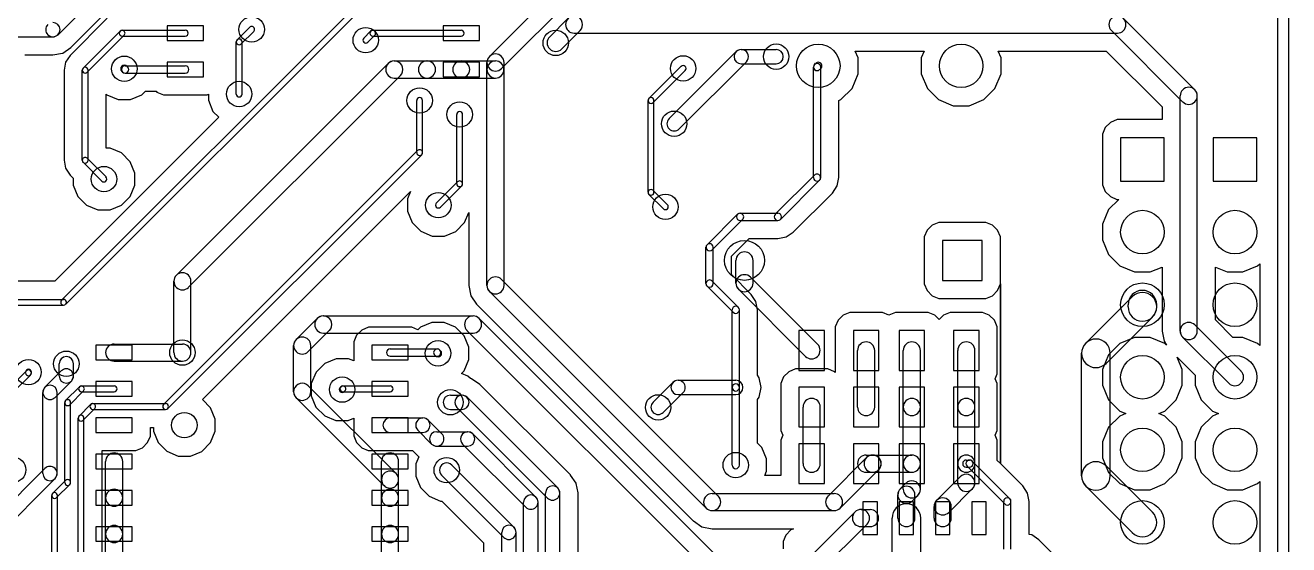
# Model space of a CAD drawing. Extents: x 34571 to 78815, y 19603 to 63847.
# Drawn here: x 61416 to 78815, y 41912 to 49070 of the extents above; entities that cross this region are included whole.
import ezdxf

# ---------------------------------------------------------------- set-up
doc = ezdxf.new("R2010")
doc.units = 0
doc.layers.add('BLACK', color=1, linetype='CONTINUOUS')

msp = doc.modelspace()

# ---------------------------------------------------------------- linework, layer by layer
at = {"layer": 'BLACK'}
for p, q in [((78665, 31096), (78665, 52356)), ((78815, 31096), (78815, 52356)), ((67808, 48640), (69999, 50831)), ((67975, 48473), (70166, 50664)), ((62975, 50047), (61867, 48939)), ((61916, 45282), (66393, 49759)), ((61973, 45225), (66450, 49702)), ((62044, 48762), (62655, 49374)), ((62044, 48762), (62655, 49374)), ((62545, 49165), (62035, 48655)), ((62545, 49165), (62035, 48655)), ((68638, 48911), (68889, 49162)), ((76540, 49162), (77521, 48181)), ((61158, 48910), (61796, 48910)), ((62212, 48479), (62721, 48988)), ((62269, 48422), (62778, 48931)), ((62750, 49000), (63620, 49000)), ((62750, 48920), (63620, 48920)), ((63870, 49060), (63370, 49060)), ((63370, 49060), (63370, 48860)), ((63870, 48860), (63870, 49060)), ((64334, 48869), (64505, 49040)), ((64391, 48812), (64562, 48983)), ((66172, 48988), (66077, 48893)), ((66229, 48931), (66134, 48836)), ((66201, 49000), (67419, 49000)), ((66201, 48920), (67419, 48920)), ((67670, 49060), (67170, 49060)), ((67170, 49060), (67170, 48860)), ((67670, 48860), (67670, 49060)), ((68805, 48744), (69056, 48995)), ((68974, 48961), (76456, 48961)), ((76373, 48995), (77354, 48014)), ((61931, 48687), (62044, 48762)), ((61931, 48687), (62044, 48762)), ((63370, 48860), (63870, 48860)), ((64322, 48122), (64322, 48840)), ((64402, 48122), (64402, 48840)), ((67170, 48860), (67670, 48860)), ((71276, 48736), (71756, 48736)), ((61410, 48660), (61797, 48660)), ((61410, 48660), (61797, 48660)), ((61797, 48660), (61930, 48687)), ((61797, 48660), (61930, 48687)), ((61930, 48687), (61931, 48687)), ((61930, 48687), (61931, 48687)), ((61972, 48561), (61950, 48450)), ((61972, 48561), (61950, 48450)), ((62035, 48655), (61972, 48561)), ((62035, 48655), (61972, 48561)), ((63870, 48560), (63370, 48560)), ((63370, 48560), (63370, 48360)), ((63870, 48360), (63870, 48560)), ((66498, 48578), (66948, 48578)), ((66949, 48578), (67419, 48578)), ((67670, 48560), (67170, 48560)), ((67170, 48560), (67170, 48360)), ((67420, 48578), (67890, 48578)), ((67670, 48360), (67670, 48560)), ((67773, 48460), (67773, 48556)), ((68009, 48460), (68009, 48556)), ((70282, 47783), (71206, 48707)), ((70422, 47643), (71346, 48567)), ((72285, 48530), (72300, 48545)), ((72885, 48619), (72846, 48711)), ((72846, 48711), (73793, 48711)), ((72885, 48619), (72846, 48711)), ((72846, 48711), (73793, 48711)), ((72885, 48401), (72885, 48619)), ((72885, 48401), (72885, 48619)), ((73793, 48711), (73755, 48619)), ((73793, 48711), (73755, 48619)), ((73755, 48619), (73755, 48401)), ((73755, 48619), (73755, 48401)), ((74853, 48619), (74814, 48711)), ((74814, 48711), (76303, 48711)), ((74853, 48619), (74814, 48711)), ((74814, 48711), (76303, 48711)), ((74853, 48401), (74853, 48619)), ((74853, 48401), (74853, 48619)), ((76303, 48711), (77070, 47945)), ((76303, 48711), (77070, 47945)), ((61950, 48450), (61950, 47210)), ((61950, 48450), (61950, 47210)), ((62200, 47210), (62200, 48450)), ((62280, 47210), (62280, 48450)), ((62745, 48435), (62755, 48425)), ((62790, 48510), (63620, 48510)), ((62790, 48410), (63620, 48410)), ((62815, 48505), (62825, 48495)), ((63497, 45626), (66414, 48543)), ((63664, 45459), (66581, 48376)), ((67773, 45486), (67773, 48460)), ((68009, 45486), (68009, 48460)), ((70447, 48504), (70004, 48061)), ((70504, 48447), (70061, 48004)), ((71276, 48538), (71756, 48538)), ((72270, 46970), (72270, 48494)), ((72356, 48459), (72371, 48474)), ((72370, 46970), (72370, 48494)), ((72801, 48199), (72885, 48401)), ((72801, 48199), (72885, 48401)), ((73755, 48401), (73839, 48199)), ((73755, 48401), (73839, 48199)), ((74769, 48199), (74853, 48401)), ((74769, 48199), (74853, 48401)), ((63370, 48360), (63870, 48360)), ((66498, 48342), (66948, 48342)), ((66949, 48342), (67419, 48342)), ((67170, 48360), (67670, 48360)), ((67420, 48342), (67890, 48342)), ((72647, 48045), (72801, 48199)), ((72647, 48045), (72801, 48199)), ((73839, 48199), (73993, 48045)), ((73839, 48199), (73993, 48045)), ((74615, 48045), (74769, 48199)), ((74615, 48045), (74769, 48199)), ((62530, 47375), (62530, 48119)), ((62530, 48119), (62539, 48110)), ((62530, 47375), (62530, 48119)), ((62530, 48119), (62539, 48110)), ((62539, 48110), (62695, 48045)), ((62539, 48110), (62695, 48045)), ((62695, 48045), (62864, 48045)), ((62695, 48045), (62864, 48045)), ((62864, 48045), (63020, 48109)), ((62864, 48045), (63020, 48109)), ((63020, 48109), (63071, 48160)), ((63020, 48109), (63071, 48160)), ((63071, 48160), (63218, 48160)), ((63071, 48160), (63218, 48160)), ((63218, 48160), (63229, 48149)), ((63218, 48160), (63229, 48149)), ((63229, 48149), (63320, 48111)), ((63229, 48149), (63320, 48111)), ((63320, 48111), (63419, 48111)), ((63320, 48111), (63419, 48111)), ((63419, 48111), (63919, 48111)), ((63419, 48111), (63919, 48111)), ((63919, 48111), (63937, 48119)), ((63919, 48111), (63937, 48119)), ((63937, 48119), (63937, 48038)), ((63937, 48119), (63937, 48038)), ((63937, 48038), (64001, 47882)), ((63937, 48038), (64001, 47882)), ((66807, 47315), (66807, 48033)), ((66887, 47315), (66887, 48033)), ((69993, 46768), (69993, 48032)), ((70073, 46768), (70073, 48032)), ((72620, 48034), (72647, 48045)), ((72620, 48034), (72647, 48045)), ((72620, 46970), (72620, 48034)), ((72620, 46970), (72620, 48034)), ((73993, 48045), (74195, 47961)), ((73993, 48045), (74195, 47961)), ((74413, 47961), (74615, 48045)), ((74413, 47961), (74615, 48045)), ((77320, 44857), (77320, 48097)), ((77556, 44857), (77556, 48097)), ((64001, 47882), (64082, 47801)), ((64001, 47882), (64082, 47801)), ((74195, 47961), (74413, 47961)), ((74195, 47961), (74413, 47961)), ((77070, 47945), (77070, 47769)), ((77070, 47945), (77070, 47769)), ((64082, 47801), (61824, 45543)), ((64082, 47801), (61824, 45543)), ((67358, 46886), (67358, 47840)), ((67438, 46886), (67438, 47840)), ((76359, 47731), (76289, 47661)), ((76359, 47731), (76289, 47661)), ((76451, 47769), (76359, 47731)), ((76451, 47769), (76359, 47731)), ((77051, 47769), (76451, 47769)), ((77051, 47769), (76451, 47769)), ((77070, 47769), (77051, 47769)), ((77070, 47769), (77051, 47769)), ((76289, 47661), (76251, 47570)), ((76289, 47661), (76251, 47570)), ((76251, 47570), (76251, 47471)), ((76251, 47570), (76251, 47471)), ((77100, 47520), (76500, 47520)), ((76500, 47520), (76500, 46920)), ((77100, 46920), (77100, 47520)), ((78375, 47520), (77775, 47520)), ((77775, 47520), (77775, 46920)), ((78375, 46920), (78375, 47520)), ((62585, 47375), (62530, 47375)), ((62585, 47375), (62530, 47375)), ((62741, 47310), (62585, 47375)), ((62741, 47310), (62585, 47375)), ((63321, 43846), (66818, 47343)), ((76251, 47471), (76251, 46871)), ((76251, 47471), (76251, 46871)), ((61950, 47210), (61972, 47099)), ((61950, 47210), (61972, 47099)), ((62471, 46922), (62212, 47181)), ((62528, 46979), (62269, 47238)), ((62861, 47190), (62741, 47310)), ((62861, 47190), (62741, 47310)), ((62925, 47034), (62861, 47190)), ((62925, 47034), (62861, 47190)), ((63378, 43789), (66875, 47286)), ((61972, 47099), (62035, 47005)), ((61972, 47099), (62035, 47005)), ((62035, 47005), (62075, 46965)), ((62035, 47005), (62075, 46965)), ((62925, 46865), (62925, 47034)), ((62925, 46865), (62925, 47034)), ((71745, 46466), (72284, 47005)), ((62075, 46965), (62075, 46866)), ((62075, 46965), (62075, 46866)), ((62075, 46866), (62139, 46710)), ((62075, 46866), (62139, 46710)), ((62860, 46709), (62925, 46865)), ((62860, 46709), (62925, 46865)), ((67076, 46620), (67369, 46913)), ((67133, 46563), (67426, 46856)), ((71816, 46395), (72355, 46934)), ((72532, 46758), (72597, 46855)), ((72532, 46758), (72597, 46855)), ((72597, 46855), (72619, 46970)), ((72597, 46855), (72619, 46970)), ((72619, 46970), (72620, 46970)), ((72619, 46970), (72620, 46970)), ((76251, 46871), (76289, 46779)), ((76251, 46871), (76289, 46779)), ((76500, 46920), (77100, 46920)), ((77775, 46920), (78375, 46920)), ((62139, 46710), (62259, 46590)), ((62139, 46710), (62259, 46590)), ((62740, 46589), (62860, 46709)), ((62740, 46589), (62860, 46709)), ((63855, 43913), (66722, 46781)), ((63855, 43913), (66722, 46781)), ((66722, 46781), (66679, 46676)), ((66722, 46781), (66679, 46676)), ((66679, 46676), (66679, 46507)), ((66679, 46676), (66679, 46507)), ((70005, 46739), (70203, 46541)), ((70061, 46795), (70259, 46597)), ((71992, 46218), (72532, 46757)), ((71992, 46218), (72532, 46757)), ((72532, 46757), (72532, 46758)), ((72532, 46757), (72532, 46758)), ((76289, 46779), (76359, 46709)), ((76289, 46779), (76359, 46709)), ((76475, 46671), (76335, 46531)), ((76475, 46671), (76335, 46531)), ((76359, 46709), (76450, 46671)), ((76359, 46709), (76450, 46671)), ((76450, 46671), (76475, 46671)), ((76450, 46671), (76475, 46671)), ((62259, 46590), (62415, 46525)), ((62259, 46590), (62415, 46525)), ((62415, 46525), (62584, 46525)), ((62415, 46525), (62584, 46525)), ((62584, 46525), (62740, 46589)), ((62584, 46525), (62740, 46589)), ((66679, 46507), (66743, 46351)), ((66679, 46507), (66743, 46351)), ((67464, 46350), (67523, 46492)), ((67464, 46350), (67523, 46492)), ((67523, 46492), (67523, 45485)), ((67523, 46492), (67523, 45485)), ((70805, 46046), (71224, 46465)), ((71260, 46480), (71780, 46480)), ((76335, 46531), (76251, 46329)), ((76335, 46531), (76251, 46329)), ((66743, 46351), (66863, 46231)), ((66743, 46351), (66863, 46231)), ((67344, 46230), (67464, 46350)), ((67344, 46230), (67464, 46350)), ((70876, 45975), (71295, 46394)), ((71260, 46380), (71780, 46380)), ((73904, 46316), (73834, 46246)), ((73904, 46316), (73834, 46246)), ((73996, 46354), (73904, 46316)), ((73996, 46354), (73904, 46316)), ((74546, 46354), (73996, 46354)), ((74546, 46354), (73996, 46354)), ((74645, 46354), (74546, 46354)), ((74645, 46354), (74546, 46354)), ((74736, 46316), (74645, 46354)), ((74736, 46316), (74645, 46354)), ((74806, 46246), (74736, 46316)), ((74806, 46246), (74736, 46316)), ((76251, 46329), (76251, 46111)), ((76251, 46329), (76251, 46111)), ((66863, 46231), (67019, 46166)), ((66863, 46231), (67019, 46166)), ((67019, 46166), (67188, 46166)), ((67019, 46166), (67188, 46166)), ((67188, 46166), (67344, 46230)), ((67188, 46166), (67344, 46230)), ((71140, 45886), (71384, 46130)), ((71140, 45886), (71384, 46130)), ((71384, 46130), (71780, 46130)), ((71384, 46130), (71780, 46130)), ((71780, 46130), (71895, 46153)), ((71780, 46130), (71895, 46153)), ((71895, 46153), (71992, 46218)), ((71895, 46153), (71992, 46218)), ((73834, 46246), (73796, 46155)), ((73834, 46246), (73796, 46155)), ((73796, 46155), (73796, 46056)), ((73796, 46155), (73796, 46056)), ((74844, 46154), (74806, 46246)), ((74844, 46154), (74806, 46246)), ((74844, 45604), (74844, 46154)), ((74844, 45604), (74844, 46154)), ((76251, 46111), (76335, 45909)), ((76251, 46111), (76335, 45909)), ((70790, 45510), (70790, 46010)), ((70890, 45510), (70890, 46010)), ((73796, 46056), (73796, 45506)), ((73796, 46056), (73796, 45506)), ((74045, 46105), (74045, 45555)), ((74595, 46105), (74045, 46105)), ((74595, 45555), (74595, 46105)), ((71140, 45634), (71140, 45886)), ((71140, 45634), (71140, 45886)), ((71202, 45516), (71202, 45830)), ((71438, 45516), (71438, 45830)), ((76335, 45909), (76489, 45755)), ((76335, 45909), (76489, 45755)), ((78386, 45755), (78415, 45784)), ((78386, 45755), (78415, 45784)), ((78415, 45784), (78415, 44656)), ((78415, 45784), (78415, 44656)), ((71412, 45362), (71140, 45634)), ((71412, 45362), (71140, 45634)), ((71403, 45599), (72328, 44674)), ((74844, 45505), (74844, 45604)), ((74844, 45505), (74844, 45604)), ((76489, 45755), (76691, 45671)), ((76489, 45755), (76691, 45671)), ((76691, 45671), (76909, 45671)), ((76691, 45671), (76909, 45671)), ((76909, 45671), (77070, 45738)), ((76909, 45671), (77070, 45738)), ((77070, 45738), (77070, 44857)), ((77070, 45738), (77070, 44857)), ((77806, 45010), (77806, 45738)), ((77806, 45738), (77966, 45671)), ((77806, 45010), (77806, 45738)), ((77806, 45738), (77966, 45671)), ((77966, 45671), (78184, 45671)), ((77966, 45671), (78184, 45671)), ((78184, 45671), (78386, 45755)), ((78184, 45671), (78386, 45755)), ((61824, 45543), (61237, 45543)), ((61824, 45543), (61237, 45543)), ((63462, 44560), (63462, 45542)), ((63698, 44560), (63698, 45542)), ((67523, 45485), (67551, 45344)), ((67523, 45485), (67551, 45344)), ((67974, 45568), (70958, 42584)), ((71164, 45115), (70805, 45474)), ((71235, 45186), (70876, 45545)), ((71236, 45432), (72161, 44507)), ((73796, 45506), (73834, 45414)), ((73796, 45506), (73834, 45414)), ((73834, 45414), (73904, 45344)), ((73834, 45414), (73904, 45344)), ((74045, 45555), (74595, 45555)), ((74736, 45344), (74806, 45414)), ((74736, 45344), (74806, 45414)), ((74806, 45414), (74844, 45505)), ((74806, 45414), (74844, 45505)), ((74844, 43030), (74844, 45505)), ((74844, 45505), (74844, 43030)), ((74844, 43030), (74844, 45505)), ((74844, 45505), (74844, 43030)), ((61237, 45293), (61943, 45293)), ((67551, 45344), (67631, 45225)), ((67551, 45344), (67631, 45225)), ((67808, 45402), (70792, 42418)), ((71477, 45265), (71412, 45362)), ((71477, 45265), (71412, 45362)), ((71500, 45150), (71477, 45265)), ((71500, 45150), (71477, 45265)), ((73904, 45344), (73995, 45306)), ((73904, 45344), (73995, 45306)), ((73995, 45306), (74094, 45306)), ((73995, 45306), (74094, 45306)), ((74094, 45306), (74644, 45306)), ((74094, 45306), (74644, 45306)), ((74644, 45306), (74736, 45344)), ((74644, 45306), (74736, 45344)), ((76660, 45329), (76021, 44690)), ((61237, 45213), (61943, 45213)), ((65521, 45065), (67583, 45065)), ((67631, 45225), (70615, 42240)), ((67631, 45225), (70615, 42240)), ((71150, 44080), (71150, 45150)), ((71250, 44080), (71250, 45150)), ((71500, 44248), (71500, 45150)), ((71500, 44248), (71500, 45150)), ((72679, 45076), (72609, 45006)), ((72679, 45076), (72609, 45006)), ((72771, 45114), (72679, 45076)), ((72771, 45114), (72679, 45076)), ((73121, 45114), (72771, 45114)), ((73121, 45114), (72771, 45114)), ((73220, 45114), (73121, 45114)), ((73220, 45114), (73121, 45114)), ((73310, 45077), (73220, 45114)), ((73310, 45077), (73220, 45114)), ((73401, 45114), (73310, 45077)), ((73401, 45114), (73310, 45077)), ((73751, 45114), (73401, 45114)), ((73751, 45114), (73401, 45114)), ((73850, 45114), (73751, 45114)), ((73850, 45114), (73751, 45114)), ((73941, 45076), (73850, 45114)), ((73941, 45076), (73850, 45114)), ((74000, 45017), (73941, 45076)), ((74000, 45017), (73941, 45076)), ((74059, 45076), (74000, 45017)), ((74059, 45076), (74000, 45017)), ((74151, 45114), (74059, 45076)), ((74151, 45114), (74059, 45076)), ((74501, 45114), (74151, 45114)), ((74501, 45114), (74151, 45114)), ((74600, 45114), (74501, 45114)), ((74600, 45114), (74501, 45114)), ((74691, 45076), (74600, 45114)), ((74691, 45076), (74600, 45114)), ((74761, 45006), (74691, 45076)), ((74761, 45006), (74691, 45076)), ((76603, 45190), (76603, 45220)), ((76997, 45190), (76997, 45220)), ((65147, 44740), (65437, 45030)), ((66141, 44909), (66049, 44871)), ((66141, 44909), (66049, 44871)), ((66641, 44909), (66141, 44909)), ((66641, 44909), (66141, 44909)), ((66740, 44909), (66641, 44909)), ((66740, 44909), (66641, 44909)), ((66823, 44875), (66740, 44909)), ((66823, 44875), (66740, 44909)), ((66860, 44911), (66823, 44875)), ((66860, 44911), (66823, 44875)), ((67016, 44975), (66860, 44911)), ((67016, 44975), (66860, 44911)), ((67185, 44975), (67016, 44975)), ((67185, 44975), (67016, 44975)), ((67341, 44910), (67185, 44975)), ((67341, 44910), (67185, 44975)), ((67461, 44790), (67341, 44910)), ((67461, 44790), (67341, 44910)), ((67666, 45031), (70963, 41734)), ((72609, 45006), (72571, 44915)), ((72609, 45006), (72571, 44915)), ((72571, 44915), (72571, 44816)), ((72571, 44915), (72571, 44816)), ((74799, 44914), (74761, 45006)), ((74799, 44914), (74761, 45006)), ((74799, 44364), (74799, 44914)), ((74799, 44364), (74799, 44914)), ((76939, 45050), (76300, 44411)), ((77521, 44941), (78158, 44304)), ((78046, 44769), (77806, 45010)), ((78046, 44769), (77806, 45010)), ((65313, 44574), (65603, 44864)), ((65521, 44829), (67583, 44829)), ((65979, 44801), (65941, 44710)), ((65979, 44801), (65941, 44710)), ((66049, 44871), (65979, 44801)), ((66049, 44871), (65979, 44801)), ((67525, 44634), (67461, 44790)), ((67525, 44634), (67461, 44790)), ((67499, 44864), (70796, 41567)), ((72420, 44865), (72070, 44865)), ((72070, 44865), (72070, 44315)), ((72420, 44315), (72420, 44865)), ((72571, 44816), (72571, 44286)), ((72571, 44816), (72571, 44286)), ((73170, 44865), (72820, 44865)), ((72820, 44865), (72820, 44315)), ((73170, 44315), (73170, 44865)), ((73800, 44865), (73450, 44865)), ((73450, 44865), (73450, 44315)), ((73800, 44315), (73800, 44865)), ((74550, 44865), (74200, 44865)), ((74200, 44865), (74200, 44315)), ((74550, 44315), (74550, 44865)), ((76691, 44769), (76489, 44685)), ((76691, 44769), (76489, 44685)), ((76909, 44769), (76691, 44769)), ((76909, 44769), (76691, 44769)), ((77111, 44685), (76909, 44769)), ((77111, 44685), (76909, 44769)), ((77070, 44857), (77098, 44716)), ((77070, 44857), (77098, 44716)), ((77098, 44716), (77134, 44662)), ((77098, 44716), (77134, 44662)), ((77354, 44774), (77991, 44137)), ((78184, 44769), (78046, 44769)), ((78184, 44769), (78046, 44769)), ((78386, 44685), (78184, 44769)), ((78386, 44685), (78184, 44769)), ((62890, 44660), (62390, 44660)), ((62390, 44660), (62390, 44460)), ((62640, 44678), (63580, 44678)), ((62890, 44460), (62890, 44660)), ((65112, 44020), (65112, 44656)), ((65348, 44020), (65348, 44656)), ((65941, 44710), (65941, 44611)), ((65941, 44710), (65941, 44611)), ((65941, 44611), (65941, 44444)), ((65941, 44611), (65941, 44444)), ((66690, 44660), (66190, 44660)), ((66190, 44660), (66190, 44460)), ((66440, 44610), (67090, 44610)), ((66690, 44460), (66690, 44660)), ((67135, 44585), (67125, 44595)), ((67525, 44465), (67525, 44634)), ((67525, 44465), (67525, 44634)), ((72877, 43810), (72877, 44590)), ((73113, 43810), (73113, 44590)), ((73507, 43810), (73507, 44590)), ((73743, 43810), (73743, 44590)), ((74257, 43810), (74257, 44590)), ((74493, 43810), (74493, 44590)), ((75963, 42860), (75963, 44550)), ((76489, 44685), (76335, 44531)), ((76489, 44685), (76335, 44531)), ((76357, 42860), (76357, 44550)), ((77134, 44662), (77111, 44685)), ((77134, 44662), (77111, 44685)), ((78415, 44656), (78386, 44685)), ((78415, 44656), (78386, 44685)), ((61883, 44238), (61883, 44406)), ((62081, 44238), (62081, 44406)), ((62390, 44460), (62890, 44460)), ((62640, 44442), (63580, 44442)), ((65540, 44411), (65420, 44291)), ((65540, 44411), (65420, 44291)), ((65696, 44475), (65540, 44411)), ((65696, 44475), (65540, 44411)), ((65865, 44475), (65696, 44475)), ((65865, 44475), (65696, 44475)), ((65941, 44444), (65865, 44475)), ((65941, 44444), (65865, 44475)), ((66190, 44460), (66690, 44460)), ((66440, 44510), (67090, 44510)), ((67065, 44515), (67055, 44525)), ((67460, 44309), (67525, 44465)), ((67460, 44309), (67525, 44465)), ((76335, 44531), (76251, 44329)), ((76335, 44531), (76251, 44329)), ((77349, 44329), (77280, 44495)), ((77280, 44495), (77526, 44249)), ((77349, 44329), (77280, 44495)), ((77280, 44495), (77526, 44249)), ((61431, 44308), (61222, 44099)), ((61488, 44251), (61279, 44042)), ((61420, 44280), (61420, 44290)), ((61500, 44280), (61500, 44290)), ((61911, 44307), (61687, 44083)), ((65420, 44291), (65355, 44135)), ((65420, 44291), (65355, 44135)), ((67422, 44272), (67460, 44309)), ((67422, 44272), (67460, 44309)), ((67511, 44235), (67422, 44272)), ((67511, 44235), (67422, 44272)), ((67545, 44201), (67511, 44235)), ((67545, 44201), (67511, 44235)), ((67563, 44197), (67545, 44201)), ((67563, 44197), (67545, 44201)), ((67676, 44122), (67563, 44197)), ((67676, 44122), (67563, 44197)), ((71522, 44214), (71500, 44248)), ((71522, 44214), (71500, 44248)), ((71549, 44080), (71522, 44214)), ((71549, 44080), (71522, 44214)), ((71859, 44226), (71821, 44135)), ((71859, 44226), (71821, 44135)), ((71929, 44296), (71859, 44226)), ((71929, 44296), (71859, 44226)), ((72021, 44334), (71929, 44296)), ((72021, 44334), (71929, 44296)), ((72371, 44334), (72021, 44334)), ((72371, 44334), (72021, 44334)), ((72070, 44315), (72420, 44315)), ((72470, 44334), (72371, 44334)), ((72470, 44334), (72371, 44334)), ((72561, 44296), (72470, 44334)), ((72561, 44296), (72470, 44334)), ((72571, 44286), (72561, 44296)), ((72571, 44286), (72561, 44296)), ((72820, 44315), (73170, 44315)), ((73450, 44315), (73800, 44315)), ((74200, 44315), (74550, 44315)), ((74771, 44200), (74799, 44265)), ((74771, 44200), (74799, 44265)), ((74799, 44134), (74771, 44200)), ((74799, 44134), (74771, 44200)), ((74799, 44265), (74799, 44364)), ((74799, 44265), (74799, 44364)), ((76251, 44329), (76251, 44111)), ((76251, 44329), (76251, 44111)), ((77349, 44111), (77349, 44329)), ((77349, 44111), (77349, 44329)), ((77526, 44249), (77526, 44111)), ((77526, 44249), (77526, 44111)), ((62051, 44167), (61827, 43943)), ((61972, 43899), (62161, 44088)), ((62029, 43842), (62218, 44031)), ((62190, 44100), (62640, 44100)), ((62190, 44020), (62640, 44020)), ((62890, 44160), (62390, 44160)), ((62390, 44160), (62390, 43960)), ((62890, 43960), (62890, 44160)), ((66523, 42894), (65314, 44103)), ((65355, 44135), (65355, 43966)), ((65355, 44135), (65355, 43966)), ((65752, 44078), (65762, 44088)), ((65790, 44100), (66440, 44100)), ((65790, 44020), (66440, 44020)), ((65808, 44022), (65818, 44032)), ((66690, 44160), (66190, 44160)), ((66190, 44160), (66190, 43960)), ((66690, 43960), (66690, 44160)), ((68923, 42874), (67676, 44122)), ((68923, 42874), (67676, 44122)), ((70335, 44150), (70061, 43876)), ((70406, 44179), (71200, 44179)), ((71150, 43010), (71150, 44080)), ((71250, 43010), (71250, 44080)), ((71522, 43946), (71549, 44080)), ((71522, 43946), (71549, 44080)), ((71821, 44135), (71821, 44036)), ((71821, 44135), (71821, 44036)), ((71821, 44036), (71821, 43486)), ((71821, 44036), (71821, 43486)), ((72070, 44085), (72070, 43535)), ((72420, 44085), (72070, 44085)), ((72420, 43535), (72420, 44085)), ((72820, 44085), (72820, 43535)), ((73170, 44085), (72820, 44085)), ((73170, 43535), (73170, 44085)), ((73800, 44085), (73450, 44085)), ((73450, 44085), (73450, 43535)), ((73800, 43535), (73800, 44085)), ((74550, 44085), (74200, 44085)), ((74200, 44085), (74200, 43535)), ((74550, 43535), (74550, 44085)), ((74799, 43584), (74799, 44134)), ((74799, 43584), (74799, 44134)), ((76251, 44111), (76335, 43909)), ((76251, 44111), (76335, 43909)), ((77265, 43909), (77349, 44111)), ((77265, 43909), (77349, 44111)), ((77526, 44111), (77610, 43909)), ((77526, 44111), (77610, 43909)), ((61658, 42894), (61658, 44012)), ((61856, 42894), (61856, 44012)), ((61960, 42770), (61960, 43870)), ((62040, 42770), (62040, 43870)), ((62345, 43857), (63349, 43857)), ((62390, 43960), (62890, 43960)), ((63968, 43800), (63855, 43913)), ((63968, 43800), (63855, 43913)), ((66356, 42727), (65147, 43936)), ((65355, 43966), (65419, 43810)), ((65355, 43966), (65419, 43810)), ((66190, 43960), (66690, 43960)), ((67270, 43974), (67428, 43974)), ((68748, 42696), (67500, 43944)), ((70475, 44010), (70201, 43736)), ((70406, 43981), (71200, 43981)), ((71500, 43913), (71522, 43946)), ((71500, 43913), (71522, 43946)), ((71500, 43311), (71500, 43913)), ((71500, 43311), (71500, 43913)), ((76335, 43909), (76489, 43755)), ((76335, 43909), (76489, 43755)), ((77111, 43755), (77265, 43909)), ((77111, 43755), (77265, 43909)), ((77610, 43909), (77764, 43755)), ((77610, 43909), (77764, 43755)), ((62156, 43685), (62316, 43845)), ((62212, 43629), (62372, 43789)), ((62345, 43777), (63349, 43777)), ((64032, 43644), (63968, 43800)), ((64032, 43644), (63968, 43800)), ((65419, 43810), (65539, 43690)), ((65419, 43810), (65539, 43690)), ((65539, 43690), (65695, 43625)), ((65539, 43690), (65695, 43625)), ((67270, 43776), (67428, 43776)), ((68608, 42556), (67360, 43804)), ((72127, 43030), (72127, 43810)), ((72363, 43030), (72363, 43810)), ((73507, 43030), (73507, 43810)), ((73743, 43030), (73743, 43810)), ((74257, 43030), (74257, 43810)), ((74493, 43030), (74493, 43810)), ((76489, 43685), (76335, 43531)), ((76489, 43685), (76335, 43531)), ((76489, 43755), (76573, 43720)), ((76489, 43755), (76573, 43720)), ((76573, 43720), (76489, 43685)), ((76573, 43720), (76489, 43685)), ((77026, 43720), (77111, 43755)), ((77026, 43720), (77111, 43755)), ((77111, 43685), (77026, 43720)), ((77111, 43685), (77026, 43720)), ((77265, 43531), (77111, 43685)), ((77265, 43531), (77111, 43685)), ((77764, 43685), (77610, 43531)), ((77764, 43685), (77610, 43531)), ((77764, 43755), (77848, 43720)), ((77764, 43755), (77848, 43720)), ((77848, 43720), (77764, 43685)), ((77848, 43720), (77764, 43685)), ((62144, 40888), (62144, 43656)), ((62224, 40888), (62224, 43656)), ((62890, 43660), (62390, 43660)), ((62390, 43660), (62390, 43460)), ((62890, 43460), (62890, 43660)), ((63139, 43509), (63139, 43527)), ((63139, 43527), (63182, 43527)), ((63139, 43509), (63139, 43527)), ((63139, 43527), (63182, 43527)), ((63139, 43410), (63139, 43509)), ((63139, 43410), (63139, 43509)), ((63182, 43527), (63182, 43476)), ((63182, 43527), (63182, 43476)), ((64032, 43475), (64032, 43644)), ((64032, 43475), (64032, 43644)), ((65695, 43625), (65864, 43625)), ((65695, 43625), (65864, 43625)), ((65864, 43625), (65941, 43657)), ((65864, 43625), (65941, 43657)), ((65941, 43657), (65941, 43611)), ((65941, 43657), (65941, 43611)), ((65941, 43611), (65941, 43411)), ((65941, 43611), (65941, 43411)), ((66690, 43660), (66190, 43660)), ((66190, 43660), (66190, 43460)), ((66440, 43659), (66892, 43659)), ((66690, 43460), (66690, 43660)), ((67152, 43440), (66962, 43630)), ((72070, 43535), (72420, 43535)), ((72820, 43535), (73170, 43535)), ((73450, 43535), (73800, 43535)), ((74200, 43535), (74550, 43535)), ((74799, 43485), (74799, 43584)), ((74799, 43485), (74799, 43584)), ((76335, 43531), (76251, 43329)), ((76335, 43531), (76251, 43329)), ((77349, 43329), (77265, 43531)), ((77349, 43329), (77265, 43531)), ((77610, 43531), (77526, 43329)), ((77610, 43531), (77526, 43329)), ((62390, 43460), (62890, 43460)), ((63101, 43319), (63139, 43410)), ((63101, 43319), (63139, 43410)), ((63182, 43476), (63246, 43320)), ((63182, 43476), (63246, 43320)), ((63967, 43319), (64032, 43475)), ((63967, 43319), (64032, 43475)), ((65941, 43411), (65979, 43319)), ((65941, 43411), (65979, 43319)), ((66190, 43460), (66690, 43460)), ((66440, 43461), (66892, 43461)), ((67012, 43300), (66822, 43490)), ((67082, 43469), (67508, 43469)), ((68448, 42570), (67578, 43440)), ((71821, 43486), (71848, 43421)), ((71821, 43486), (71848, 43421)), ((71848, 43421), (71821, 43355)), ((71848, 43421), (71821, 43355)), ((71821, 43355), (71821, 43256)), ((71821, 43355), (71821, 43256)), ((74771, 43420), (74799, 43485)), ((74771, 43420), (74799, 43485)), ((74799, 43354), (74771, 43420)), ((74799, 43354), (74771, 43420)), ((74799, 43075), (74799, 43354)), ((74799, 43075), (74799, 43354)), ((76251, 43329), (76251, 43111)), ((76251, 43329), (76251, 43111)), ((77349, 43111), (77349, 43329)), ((77349, 43111), (77349, 43329)), ((77526, 43329), (77526, 43111)), ((77526, 43329), (77526, 43111)), ((62890, 43160), (62390, 43160)), ((62390, 43160), (62390, 42960)), ((62474, 41409), (62474, 43211)), ((62474, 43211), (62939, 43211)), ((62474, 41409), (62474, 43211)), ((62474, 43211), (62939, 43211)), ((62890, 42960), (62890, 43160)), ((62939, 43211), (63031, 43249)), ((62939, 43211), (63031, 43249)), ((63031, 43249), (63101, 43319)), ((63031, 43249), (63101, 43319)), ((63246, 43320), (63366, 43200)), ((63246, 43320), (63366, 43200)), ((63366, 43200), (63522, 43135)), ((63366, 43200), (63522, 43135)), ((63691, 43135), (63847, 43199)), ((63691, 43135), (63847, 43199)), ((63847, 43199), (63967, 43319)), ((63847, 43199), (63967, 43319)), ((65979, 43319), (66049, 43249)), ((65979, 43319), (66049, 43249)), ((66049, 43249), (66140, 43211)), ((66049, 43249), (66140, 43211)), ((66140, 43211), (66239, 43211)), ((66140, 43211), (66239, 43211)), ((66690, 43160), (66190, 43160)), ((66190, 43160), (66190, 42960)), ((66239, 43211), (66440, 43211)), ((66239, 43211), (66440, 43211)), ((66440, 43211), (66739, 43211)), ((66440, 43211), (66739, 43211)), ((66690, 42960), (66690, 43160)), ((66739, 43211), (66747, 43211)), ((66739, 43211), (66747, 43211)), ((66747, 43211), (66833, 43126)), ((66747, 43211), (66833, 43126)), ((67082, 43271), (67508, 43271)), ((68308, 42430), (67438, 43300)), ((71561, 43250), (71500, 43311)), ((71561, 43250), (71500, 43311)), ((71625, 43094), (71561, 43250)), ((71625, 43094), (71561, 43250)), ((71821, 43256), (71821, 42868)), ((71821, 43256), (71821, 42868)), ((72420, 43305), (72070, 43305)), ((72070, 43305), (72070, 42755)), ((72420, 42755), (72420, 43305)), ((73170, 43305), (72820, 43305)), ((72820, 43305), (72820, 42755)), ((73170, 42755), (73170, 43305)), ((73800, 43305), (73450, 43305)), ((73450, 43305), (73450, 42755)), ((73800, 42755), (73800, 43305)), ((74550, 43305), (74200, 43305)), ((74200, 43305), (74200, 42755)), ((74550, 42755), (74550, 43305)), ((62522, 42560), (62522, 43060)), ((62758, 42560), (62758, 43060)), ((63522, 43135), (63691, 43135)), ((63522, 43135), (63691, 43135)), ((66322, 42810), (66322, 43060)), ((66558, 42810), (66558, 43060)), ((66835, 43123), (66795, 43025)), ((66835, 43123), (66795, 43025)), ((66795, 43025), (66795, 42856)), ((66795, 43025), (66795, 42856)), ((66833, 43126), (66835, 43123)), ((66833, 43126), (66835, 43123)), ((68146, 42154), (67290, 43010)), ((71625, 42925), (71625, 43094)), ((71625, 42925), (71625, 43094)), ((72472, 42584), (73001, 43113)), ((72995, 43148), (73085, 43148)), ((73085, 43148), (73625, 43148)), ((73507, 42676), (73507, 43030)), ((73743, 42676), (73743, 43030)), ((74257, 42766), (74257, 43030)), ((74375, 43080), (74419, 43080)), ((74375, 42980), (74419, 42980)), ((74385, 42994), (74904, 42475)), ((74456, 43065), (74975, 42546)), ((74493, 42766), (74493, 43030)), ((74844, 43030), (74799, 43075)), ((74844, 43030), (74799, 43075)), ((75152, 42722), (74844, 43030)), ((75152, 42722), (74844, 43030)), ((76251, 43111), (76335, 42909)), ((76251, 43111), (76335, 42909)), ((76300, 42999), (76939, 42360)), ((77265, 42909), (77349, 43111)), ((77265, 42909), (77349, 43111)), ((77526, 43111), (77610, 42909)), ((77526, 43111), (77610, 42909)), ((61686, 42963), (59854, 41131)), ((61826, 42823), (59994, 40991)), ((62390, 42960), (62890, 42960)), ((66190, 42960), (66690, 42960)), ((66322, 42560), (66322, 42810)), ((66558, 42560), (66558, 42810)), ((66795, 42856), (66859, 42700)), ((66795, 42856), (66859, 42700)), ((68006, 42014), (67150, 42870)), ((68926, 42872), (68923, 42874)), ((68926, 42872), (68923, 42874)), ((69001, 42759), (68926, 42872)), ((69001, 42759), (68926, 42872)), ((71601, 42868), (71625, 42925)), ((71601, 42868), (71625, 42925)), ((71821, 42868), (71601, 42868)), ((71821, 42868), (71601, 42868)), ((72639, 42417), (73168, 42946)), ((72995, 42912), (73085, 42912)), ((73085, 42912), (73625, 42912)), ((73967, 42525), (74290, 42848)), ((76335, 42909), (76489, 42755)), ((76335, 42909), (76489, 42755)), ((77111, 42755), (77265, 42909)), ((77111, 42755), (77265, 42909)), ((77610, 42909), (77764, 42755)), ((77610, 42909), (77764, 42755)), ((61792, 42618), (61972, 42798)), ((61848, 42562), (62028, 42742)), ((62890, 42660), (62390, 42660)), ((62390, 42660), (62390, 42460)), ((62890, 42460), (62890, 42660)), ((66690, 42660), (66190, 42660)), ((66190, 42660), (66190, 42460)), ((66690, 42460), (66690, 42660)), ((66859, 42700), (66979, 42580)), ((66859, 42700), (66979, 42580)), ((69001, 42758), (69001, 42759)), ((69001, 42758), (69001, 42759)), ((69014, 42692), (69001, 42758)), ((69014, 42692), (69001, 42758)), ((69028, 42626), (69014, 42692)), ((69028, 42626), (69014, 42692)), ((72070, 42755), (72420, 42755)), ((72820, 42755), (73170, 42755)), ((73450, 42755), (73800, 42755)), ((73466, 42684), (73541, 42759)), ((74134, 42358), (74457, 42681)), ((74200, 42755), (74550, 42755)), ((75217, 42625), (75152, 42722)), ((75217, 42625), (75152, 42722)), ((76021, 42720), (76660, 42081)), ((76489, 42755), (76691, 42671)), ((76489, 42755), (76691, 42671)), ((76691, 42671), (76909, 42671)), ((76691, 42671), (76909, 42671)), ((76909, 42671), (77111, 42755)), ((76909, 42671), (77111, 42755)), ((77764, 42755), (77966, 42671)), ((77764, 42755), (77966, 42671)), ((77966, 42671), (78184, 42671)), ((77966, 42671), (78184, 42671)), ((78184, 42671), (78386, 42755)), ((78184, 42671), (78386, 42755)), ((78386, 42755), (78415, 42784)), ((78386, 42755), (78415, 42784)), ((78415, 42784), (78415, 39656)), ((78415, 42784), (78415, 39656)), ((61780, 40730), (61780, 42590)), ((61860, 40730), (61860, 42590)), ((62390, 42460), (62890, 42460)), ((62522, 42060), (62522, 42560)), ((62758, 42060), (62758, 42560)), ((66190, 42460), (66690, 42460)), ((66322, 42060), (66322, 42560)), ((66558, 42060), (66558, 42560)), ((66979, 42580), (67135, 42515)), ((66979, 42580), (67135, 42515)), ((67135, 42515), (67151, 42515)), ((67135, 42515), (67151, 42515)), ((67151, 42515), (67728, 41939)), ((67151, 42515), (67728, 41939)), ((68279, 27836), (68279, 42500)), ((68477, 27836), (68477, 42500)), ((68580, 26459), (68580, 42625)), ((68778, 26459), (68778, 42625)), ((69028, 42625), (69027, 42626)), ((69027, 42626), (69028, 42626)), ((69028, 42625), (69027, 42626)), ((69027, 42626), (69028, 42626)), ((69028, 26459), (69028, 42625)), ((69028, 26459), (69028, 42625)), ((70876, 42618), (72554, 42618)), ((73150, 42505), (72950, 42505)), ((72950, 42505), (72950, 42055)), ((73150, 42055), (73150, 42505)), ((73432, 42280), (73432, 42600)), ((73650, 42505), (73450, 42505)), ((73450, 42505), (73450, 42055)), ((73633, 42517), (73708, 42592)), ((73650, 42055), (73650, 42505)), ((73668, 42280), (73668, 42600)), ((74150, 42505), (73950, 42505)), ((73950, 42505), (73950, 42055)), ((74150, 42055), (74150, 42505)), ((74650, 42505), (74450, 42505)), ((74450, 42505), (74450, 42055)), ((74650, 42055), (74650, 42505)), ((74890, 41850), (74890, 42510)), ((74990, 41850), (74990, 42510)), ((75240, 42510), (75217, 42625)), ((75240, 42510), (75217, 42625)), ((75240, 42054), (75240, 42510)), ((75240, 42054), (75240, 42510)), ((70876, 42382), (72554, 42382)), ((72841, 42363), (72192, 41714)), ((72925, 42398), (73049, 42398)), ((73353, 41620), (73353, 42280)), ((73747, 41620), (73747, 42280)), ((73932, 42280), (73932, 42440)), ((74168, 42280), (74168, 42440)), ((62890, 42160), (62390, 42160)), ((62390, 42160), (62390, 41960)), ((62890, 41960), (62890, 42160)), ((66690, 42160), (66190, 42160)), ((66190, 42160), (66190, 41960)), ((66690, 41960), (66690, 42160)), ((70615, 42240), (70616, 42240)), ((70615, 42240), (70616, 42240)), ((70616, 42240), (70735, 42160)), ((70616, 42240), (70735, 42160)), ((70735, 42160), (70876, 42132)), ((70735, 42160), (70876, 42132)), ((70876, 42132), (71997, 42132)), ((70876, 42132), (71997, 42132)), ((71959, 42116), (71889, 42046)), ((71959, 42116), (71889, 42046)), ((71997, 42132), (71959, 42116)), ((71997, 42132), (71959, 42116)), ((73008, 42196), (72359, 41547)), ((72925, 42162), (73049, 42162)), ((62390, 41960), (62890, 41960)), ((62522, 41560), (62522, 42060)), ((62758, 41560), (62758, 42060)), ((66190, 41960), (66690, 41960)), ((66322, 41560), (66322, 42060)), ((66558, 41560), (66558, 42060)), ((67728, 41939), (67728, 39297)), ((67728, 41939), (67728, 39297)), ((67978, 36441), (67978, 42083)), ((68176, 36441), (68176, 42083)), ((71889, 42046), (71851, 41955)), ((71889, 42046), (71851, 41955)), ((71851, 41955), (71851, 41856)), ((71851, 41955), (71851, 41856)), ((72950, 42055), (73150, 42055)), ((73450, 42055), (73650, 42055)), ((73950, 42055), (74150, 42055)), ((74450, 42055), (74650, 42055)), ((75275, 42047), (75240, 42054)), ((75275, 42047), (75240, 42054)), ((75372, 41982), (75275, 42047)), ((75372, 41982), (75275, 42047)), ((75672, 41682), (75372, 41982)), ((75672, 41682), (75372, 41982))]:
    msp.add_line(p, q, dxfattribs=at)
for centre, radius in [((64534, 49012), 175), ((66105, 48864), 175), ((68721, 48826), 175), ((71757, 48637), 175), ((72336, 48510), 300), ((74304, 48510), 300), ((62780, 48470), 175), ((70476, 48475), 175), ((64362, 48122), 175), ((66847, 48033), 175), ((67398, 47840), 175), ((70352, 47713), 175), ((62500, 46950), 175), ((67104, 46591), 175), ((70232, 46568), 175), ((76800, 46220), 300), ((78075, 46220), 300), ((71320, 45830), 275), ((76800, 45220), 300), ((78075, 45220), 300), ((63580, 44560), 175), ((67100, 44550), 175), ((61982, 44406), 175), ((61460, 44290), 175), ((76800, 44220), 300), ((78075, 44220), 300), ((65780, 44050), 175), ((67270, 43875), 175), ((70131, 43805), 175), ((63607, 43560), 175), ((76800, 43220), 300), ((78075, 43220), 300), ((71200, 43010), 175), ((61250, 42945), 175), ((67220, 42940), 175), ((76800, 42220), 300), ((78075, 42220), 300)]:
    msp.add_circle(centre, radius, dxfattribs=at)
for centre, radius, start, end in [((61797, 49009), 99, 135, 315), ((61796, 49009), 99, 270, 450), ((68974, 49079), 118, 90, 270), ((68973, 49079), 118, 315, 495), ((76456, 49079), 118, 45, 225), ((76456, 49079), 118, 270, 450), ((62750, 48960), 40, 90, 270), ((62750, 48960), 40, 315, 495), ((63620, 48960), 40, 270, 450), ((64534, 49012), 40, 315, 495), ((66106, 48865), 40, 135, 315), ((66201, 48960), 40, 90, 270), ((66200, 48959), 40, -45, 135), ((67419, 48960), 40, 270, 450), ((68721, 48827), 118, 135, 315), ((64362, 48840), 40, 360, 540), ((64362, 48840), 40, 135, 315), ((71276, 48637), 99, 90, 270), ((71276, 48637), 99, 315, 495), ((71756, 48637), 99, 270, 450), ((66498, 48460), 118, 90, 270), ((66498, 48460), 118, 315, 495), ((66949, 48460), 118, 90, 270), ((66948, 48460), 118, 270, 450), ((67420, 48460), 118, 90, 270), ((67419, 48460), 118, 270, 450), ((67891, 48556), 118, 360, 540), ((67891, 48460), 118, 360, 540), ((67892, 48557), 118, 135, 315), ((67890, 48460), 118, 270, 450), ((72320, 48494), 50, 360, 540), ((72336, 48510), 50, 315, 495), ((62240, 48450), 40, 360, 540), ((62240, 48450), 40, 135, 315), ((62780, 48470), 50, 45, 225), ((62790, 48460), 50, 90, 270), ((62790, 48460), 50, 225, 405), ((63620, 48460), 50, 270, 450), ((67891, 48460), 118, 180, 360), ((70475, 48475), 40, -45, 135), ((72320, 48494), 50, 135, 315), ((77438, 48097), 118, 360, 540), ((64362, 48122), 40, 180, 360), ((66847, 48033), 40, 360, 540), ((70033, 48032), 40, 360, 540), ((70033, 48033), 40, 135, 315), ((77438, 48097), 118, 225, 405), ((67398, 47840), 40, 360, 540), ((70352, 47713), 99, 135, 315), ((66847, 47315), 40, 315, 495), ((62240, 47210), 40, 180, 360), ((62241, 47209), 40, 405, 585), ((66847, 47315), 40, 180, 360), ((62499, 46951), 40, 225, 405), ((72319, 46969), 50, 315, 495), ((67398, 46886), 40, 180, 360), ((67397, 46884), 40, 315, 495), ((70033, 46767), 40, 45, 225), ((72320, 46970), 50, 180, 360), ((70033, 46768), 40, 180, 360), ((67105, 46592), 40, 135, 315), ((70231, 46569), 40, 225, 405), ((71260, 46430), 50, 90, 270), ((71259, 46429), 50, 315, 495), ((71781, 46431), 50, 135, 315), ((71780, 46430), 50, 270, 450), ((70840, 46010), 50, 360, 540), ((70841, 46011), 50, 135, 315), ((71320, 45830), 118, 360, 540), ((63580, 45542), 118, 360, 540), ((63580, 45542), 118, 135, 315), ((67891, 45485), 118, 45, 225), ((71320, 45515), 118, 45, 225), ((67891, 45486), 118, 180, 360), ((70840, 45510), 50, 405, 585), ((70840, 45510), 50, 180, 360), ((71320, 45516), 118, 180, 360), ((76800, 45220), 197, 360, 540), ((61944, 45253), 40, 135, 315), ((61943, 45253), 40, 270, 450), ((76800, 45190), 197, -45, 135), ((65521, 44947), 118, 90, 270), ((65520, 44947), 118, 315, 495), ((67583, 44947), 118, 45, 225), ((67583, 44947), 118, 270, 450), ((71200, 45150), 50, 360, 540), ((71200, 45150), 50, 225, 405), ((76800, 45190), 197, 180, 360), ((77438, 44857), 118, 45, 225), ((65230, 44656), 118, 360, 540), ((65230, 44657), 118, 135, 315), ((76160, 44550), 197, 360, 540), ((77438, 44857), 118, 180, 360), ((62640, 44560), 118, 90, 270), ((63580, 44560), 118, 180, 360), ((63580, 44560), 118, 270, 450), ((66440, 44560), 50, 90, 270), ((67090, 44560), 50, 405, 585), ((67100, 44550), 50, 225, 405), ((67090, 44560), 50, 270, 450), ((72244, 44591), 118, 225, 405), ((72995, 44590), 118, 360, 540), ((73625, 44590), 118, 360, 540), ((74375, 44590), 118, 360, 540), ((76160, 44550), 197, 135, 315), ((61982, 44406), 99, 360, 540), ((61460, 44290), 40, 360, 540), ((61460, 44280), 40, 180, 360), ((61460, 44280), 40, -45, 135), ((61982, 44238), 99, 180, 360), ((61981, 44237), 99, -45, 135), ((78074, 44221), 118, 225, 405), ((61757, 44012), 99, 360, 540), ((61757, 44013), 99, 135, 315), ((62190, 44060), 40, 90, 270), ((62190, 44060), 40, 315, 495), ((62640, 44060), 40, 270, 450), ((65230, 44020), 118, 405, 585), ((65230, 44020), 118, 180, 360), ((65780, 44050), 40, 135, 315), ((65790, 44060), 40, 90, 270), ((65790, 44060), 40, 315, 495), ((66440, 44060), 40, 270, 450), ((70406, 44080), 99, 90, 270), ((70405, 44080), 99, -45, 135), ((71200, 44080), 50, 360, 540), ((71200, 44080), 50, 180, 360), ((71200, 44080), 99, 270, 450), ((62000, 43870), 40, 360, 540), ((62000, 43870), 40, 135, 315), ((62345, 43817), 40, 90, 270), ((62344, 43817), 40, 315, 495), ((63349, 43817), 40, 270, 450), ((67270, 43875), 99, 90, 270), ((67430, 43874), 99, 405, 585), ((67428, 43875), 99, 270, 450), ((70131, 43806), 99, 135, 315), ((72245, 43810), 118, 360, 540), ((73625, 43810), 118, 360, 540), ((74375, 43810), 118, 360, 540), ((62184, 43656), 40, 360, 540), ((62184, 43657), 40, 135, 315), ((63349, 43817), 40, 135, 315), ((72995, 43810), 118, 180, 360), ((73625, 43810), 118, 180, 360), ((74375, 43810), 118, 180, 360), ((66440, 43560), 99, 90, 270), ((66892, 43560), 99, 405, 585), ((66892, 43560), 99, 270, 450), ((67082, 43370), 99, 90, 270), ((67082, 43370), 99, 225, 405), ((67508, 43370), 99, 405, 585), ((67508, 43370), 99, 270, 450), ((62640, 43060), 118, 360, 540), ((66440, 43060), 118, 360, 540), ((61756, 42893), 99, -45, 135), ((67220, 42940), 99, 405, 585), ((71200, 43010), 50, 180, 360), ((72245, 43030), 118, 180, 360), ((72995, 43030), 118, 90, 270), ((73085, 43030), 118, 90, 270), ((73084, 43029), 118, 315, 495), ((73085, 43030), 118, 270, 450), ((73625, 43030), 118, 360, 540), ((73625, 43030), 118, 180, 360), ((73625, 43030), 118, 270, 450), ((74375, 43030), 118, 360, 540), ((74375, 43030), 118, 180, 360), ((74375, 43030), 50, 90, 270), ((74420, 43030), 50, 45, 225), ((74419, 43030), 50, 270, 450), ((76160, 42860), 197, 45, 225), ((61757, 42894), 99, 180, 360), ((62000, 42770), 40, 315, 495), ((66440, 42810), 118, 360, 540), ((66440, 42810), 118, 180, 360), ((66440, 42810), 118, 225, 405), ((74374, 42765), 118, 315, 495), ((76160, 42860), 197, 180, 360), ((61820, 42590), 40, 360, 540), ((62000, 42770), 40, 180, 360), ((62640, 42560), 118, 360, 540), ((66440, 42560), 118, 360, 540), ((68679, 42625), 99, 360, 540), ((68678, 42626), 99, 225, 405), ((73550, 42600), 118, 360, 540), ((73550, 42601), 118, 135, 315), ((73625, 42676), 118, 180, 360), ((73624, 42675), 118, 315, 495), ((74375, 42766), 118, 180, 360), ((61820, 42590), 40, 135, 315), ((62640, 42560), 118, 180, 360), ((66440, 42560), 118, 180, 360), ((68378, 42500), 99, 360, 540), ((68378, 42500), 99, 225, 405), ((70876, 42500), 118, 90, 270), ((70875, 42501), 118, 225, 405), ((72556, 42501), 118, 135, 315), ((72554, 42500), 118, 270, 450), ((73550, 42280), 197, 360, 540), ((74050, 42440), 118, 360, 540), ((74050, 42441), 118, 135, 315), ((74940, 42510), 50, 360, 540), ((74940, 42510), 50, 225, 405), ((72925, 42280), 118, 90, 270), ((72925, 42280), 118, -45, 135), ((73049, 42280), 118, 270, 450), ((73550, 42280), 118, 180, 360), ((74050, 42280), 118, 180, 360), ((76800, 42220), 197, 225, 405), ((62640, 42060), 118, 360, 540), ((66440, 42060), 118, 360, 540), ((68077, 42083), 99, 360, 540), ((68076, 42084), 99, 225, 405), ((62640, 42060), 118, 180, 360), ((66440, 42060), 118, 180, 360)]:
    msp.add_arc(centre, radius, start, end, dxfattribs=at)

doc.saveas('drawing.dxf')
